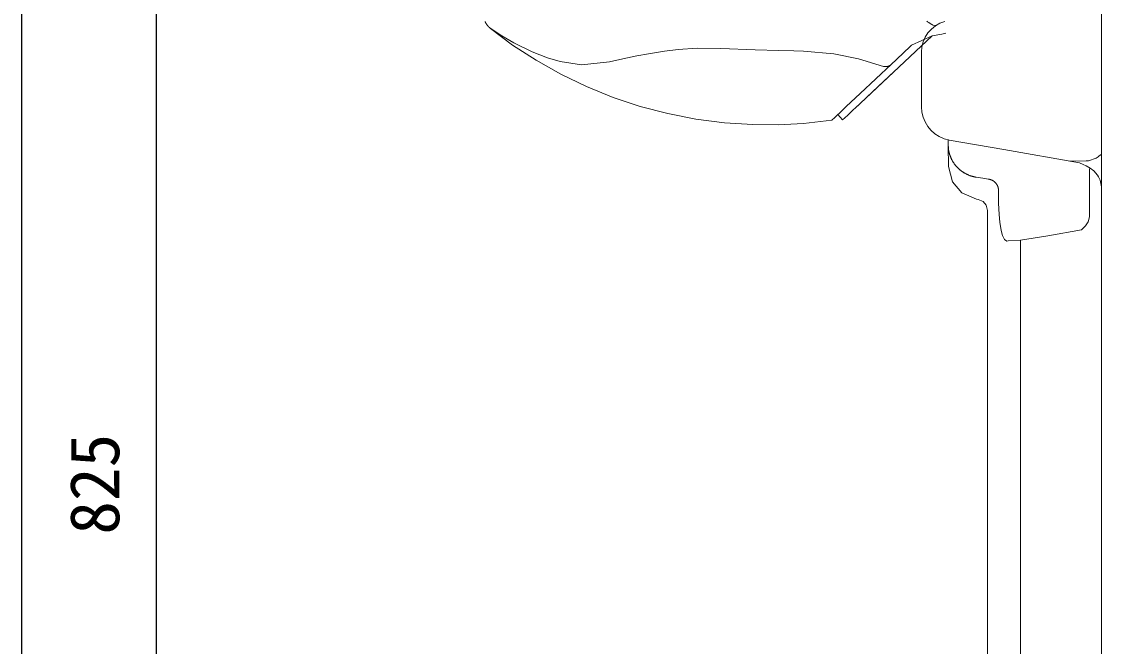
# Model space of a CAD drawing. Units: millimetres, scale not verified. Extents: x -203 to 203, y -143 to 143.
# Drawn here: x 9 to 57, y -62.07 to -34.27 of the extents above; entities that cross this region are included whole.
import ezdxf
from ezdxf.enums import TextEntityAlignment as Align

# ---------------------------------------------------------------- set-up
doc = ezdxf.new("R2010")
doc.units = ezdxf.units.MM
doc.header["$LTSCALE"] = 0.5
for name, color, linetype, lineweight in [('0-1_DIMENSION_LINES$02_DIMENSI', 1, 'Continuous', 25), ('0-3_DIMENSION_LINES$03_LINES', 7, 'Continuous', 18), ('0-5_DIMENSION_LINES$04_SUB_LIN', 4, 'Continuous', 18)]:
    doc.layers.add(name, color=color, linetype=linetype, lineweight=lineweight)
doc.styles.add('ＭＳ ゴシック', font='')
doc.styles.get('ＭＳ ゴシック').set_extended_font_data('MS Gothic')

# ---------------------------------------------------------------- blocks, each defined once
blk = doc.blocks.new('D10')
at = {"layer": '0-1_DIMENSION_LINES$02_DIMENSI', "color": 7}
blk.add_line((450, 115), (450, 267.765), dxfattribs=at)
at = {"layer": '0-1_DIMENSION_LINES$02_DIMENSI', "color": 7, "style": 'ＭＳ ゴシック'}
blk.add_text('825', height=4.399, rotation=90, dxfattribs=at).set_placement((448, 182.811), align=Align.BOTTOM_LEFT)
blk = doc.blocks.new('D11')
at = {"layer": '0-1_DIMENSION_LINES$02_DIMENSI', "color": 7}
blk.add_line((438, 296.8), (438, 115), dxfattribs=at)

msp = doc.modelspace()

# ---------------------------------------------------------------- linework, layer by layer
at = {"layer": '0-3_DIMENSION_LINES$03_LINES'}
for p, q in [((57, -94), (56.9978, 2.1)), ((46.0408, -38.1315), (49.4805, -34.9075)), ((48.9978, -38.0595), (48.9978, -35.6233)), ((44.8592, -38.6744), (44.8561, -38.6775)), ((45.4967, -38.6414), (45.2779, -38.408)), ((50.0096, -39.4777), (50.0089, -39.4775))]:
    msp.add_line(p, q, dxfattribs=at)
for points in [[(29.6031, -34.2678), (29.6057, -34.2736), (29.6084, -34.2794), (29.6111, -34.2852), (29.6139, -34.2909), (29.6167, -34.2967)], [(29.6167, -34.2967), (29.6196, -34.3024), (29.6225, -34.3081), (29.6255, -34.3137), (29.6285, -34.3194), (29.6315, -34.325), (29.6346, -34.3306), (29.6377, -34.3362), (29.6409, -34.3417), (29.6441, -34.3472), (29.6474, -34.3527), (29.6507, -34.3582), (29.6541, -34.3636), (29.6575, -34.369), (29.6609, -34.3744), (29.6644, -34.3798), (29.6679, -34.3851), (29.6715, -34.3904), (29.6751, -34.3957), (29.6788, -34.4009), (29.6825, -34.4061), (29.6862, -34.4113), (29.69, -34.4165), (29.6938, -34.4216), (29.6977, -34.4267), (29.7016, -34.4318), (29.7055, -34.4368), (29.7095, -34.4418), (29.7135, -34.4468), (29.7176, -34.4517), (29.7217, -34.4566), (29.7258, -34.4615), (29.73, -34.4663), (29.7342, -34.4711), (29.7385, -34.4759), (29.7428, -34.4806), (29.7471, -34.4853), (29.7515, -34.49), (29.7559, -34.4946), (29.7571, -34.4959)], [(29.7571, -34.4959), (29.7597, -34.4989), (29.7639, -34.5037), (29.7681, -34.5085), (29.7723, -34.5133), (29.7766, -34.5181), (29.781, -34.5228), (29.7853, -34.5274), (29.7897, -34.532), (29.7942, -34.5366), (29.7987, -34.5412), (29.8032, -34.5457), (29.8077, -34.5502), (29.8123, -34.5547), (29.8169, -34.5591), (29.8216, -34.5635), (29.8263, -34.5678), (29.831, -34.5721), (29.8358, -34.5764), (29.8406, -34.5806), (30.8212, -35.3108), (31.8676, -35.9906), (32.9716, -36.6118), (34.1168, -37.1631), (35.2949, -37.6401), (36.5011, -38.0406), (37.7305, -38.3631), (38.9779, -38.6062), (40.2384, -38.769), (41.5067, -38.8508), (42.6333, -38.8553), (43.7584, -38.7958), (45.0113, -38.6578), (45.1434, -38.534), (45.2167, -38.4653), (45.401, -38.2926), (45.6566, -38.053), (46.2741, -37.4742), (47.6659, -36.1697), (47.689, -36.1481)], [(49.6446, -34.4423), (49.5257, -34.4266), (49.5205, -34.4243), (49.5168, -34.4226), (49.513, -34.4208), (49.5049, -34.417), (49.4982, -34.4138), (49.4896, -34.4096), (49.483, -34.4062), (49.4748, -34.402), (49.4688, -34.3988), (49.4619, -34.3952), (49.4553, -34.3915), (49.3857, -34.3595), (49.321, -34.314), (49.2662, -34.2746), (49.2317, -34.251)], [(47.689, -36.1481), (47.7132, -36.1253), (47.7343, -36.1056), (47.7623, -36.0793), (47.7866, -36.0566), (47.8211, -36.0242), (47.8498, -35.9973), (47.8799, -35.9691), (47.9056, -35.945), (48.5042, -35.384), (48.5513, -35.3211), (49.4805, -34.9075), (49.9095, -34.8227), (50.0807, -34.7888)], [(47.7919, -36.4902), (47.0801, -37.1573), (46.5778, -37.6281), (46.2581, -37.9278), (45.9347, -38.2309), (45.7376, -38.4157), (45.572, -38.5709), (45.507, -38.6318), (45.4975, -38.6407), (45.4943, -38.6437)], [(56.9978, -41.6145), (56.9494, -41.3172), (56.8724, -41.1686), (56.8233, -41.094), (56.6616, -40.9149), (56.5033, -40.7923), (56.3228, -40.685), (56.1939, -40.6241), (56.0188, -40.5561), (52.6648, -39.9647), (50.2373, -39.5367), (50.0089, -39.4775)], [(50.1898, -39.5144), (50.194, -39.7982), (50.2076, -40.7103), (50.3836, -41.4004), (50.7944, -41.8824), (51.4421, -42.1631), (51.5175, -42.1777), (51.7372, -42.2737), (51.8743, -42.437), (51.9307, -42.6701), (51.9307, -84.5393)], [(50.2312, -40.0968), (50.2267, -40.0772), (50.2225, -40.0575), (50.2186, -40.0378), (50.2149, -40.018), (50.2116, -39.9982), (50.2085, -39.9783), (50.2057, -39.9584), (50.2033, -39.9385), (50.2011, -39.9185), (50.1992, -39.8985), (50.1975, -39.8785), (50.1962, -39.8584), (50.1952, -39.8384), (50.1945, -39.8183), (50.194, -39.7982)], [(50.615, -40.7768), (50.6005, -40.7623), (50.5863, -40.7476), (50.5723, -40.7327), (50.5585, -40.7176), (50.5449, -40.7023), (50.5316, -40.6868), (50.5185, -40.6712), (50.5056, -40.6554), (50.4929, -40.6394), (50.4805, -40.6233), (50.4683, -40.607), (50.4563, -40.5905), (50.4446, -40.5738), (50.4331, -40.5571), (50.4219, -40.5401), (50.4109, -40.523), (50.4002, -40.5058), (50.3897, -40.4884), (50.3795, -40.4709), (50.3696, -40.4532), (50.3599, -40.4354), (50.3504, -40.4175), (50.3412, -40.3995), (50.3323, -40.3813), (50.3237, -40.363), (50.3153, -40.3447), (50.3072, -40.3262), (50.2993, -40.3075), (50.2917, -40.2888), (50.2844, -40.27), (50.2774, -40.2511), (50.2707, -40.2321), (50.2642, -40.213), (50.258, -40.1938), (50.2521, -40.1746), (50.2464, -40.1552), (50.2411, -40.1358), (50.236, -40.1163), (50.2312, -40.0968)], [(55.5939, -40.4812), (56.3249, -40.4696), (56.4299, -40.4637), (56.7613, -40.3432), (56.8072, -40.3112), (56.8514, -40.2799), (56.8892, -40.2527), (56.9371, -40.2174), (56.9694, -40.1928), (56.9908, -40.176), (56.9965, -40.1714), (57, -40.1687)], [(51.3107, -41.1675), (51.2905, -41.1622), (51.2704, -41.1567), (51.2503, -41.1509), (51.2304, -41.1449), (51.2105, -41.1386), (51.1907, -41.132), (51.171, -41.1251), (51.1515, -41.118), (51.132, -41.1107), (51.1126, -41.103), (51.0934, -41.0951), (51.0743, -41.087), (51.0553, -41.0786), (51.0364, -41.0699), (51.0176, -41.061), (50.999, -41.0519), (50.9805, -41.0425), (50.9622, -41.0328), (50.9439, -41.0229), (50.9259, -41.0128), (50.908, -41.0024), (50.8902, -40.9918), (50.8726, -40.9809), (50.8552, -40.9698), (50.8379, -40.9585), (50.8208, -40.9469), (50.8038, -40.9352), (50.7871, -40.9231), (50.7705, -40.9109), (50.7541, -40.8985), (50.7378, -40.8858), (50.7218, -40.8729), (50.7059, -40.8598), (50.6903, -40.8465), (50.6748, -40.833), (50.6596, -40.8192), (50.6445, -40.8053), (50.6296, -40.7912), (50.615, -40.7768)], [(56.4774, -40.7769), (56.4651, -40.8758), (56.4651, -42.9508), (56.4092, -43.1828), (56.2899, -43.3583), (56.1211, -43.5317), (54.6146, -43.794), (53.3978, -43.9871), (52.8548, -44.023), (52.8018, -44.0322), (52.687, -43.9665), (52.6018, -43.7778), (52.5463, -43.556), (52.4902, -43.1976), (52.4565, -42.8554), (52.4286, -42.3533), (52.4192, -41.7155), (52.4188, -41.7091), (52.4184, -41.7026), (52.4179, -41.6961), (52.4172, -41.6897), (52.4165, -41.6833), (52.4152, -41.6767), (52.4138, -41.6702), (52.4123, -41.6637), (52.4107, -41.6572), (52.4091, -41.6507), (52.4073, -41.6442), (52.4055, -41.6378), (52.4035, -41.6314), (52.4015, -41.625), (52.3994, -41.6186), (52.3971, -41.6123), (52.3949, -41.6059), (52.3925, -41.5997), (52.39, -41.5934), (52.3874, -41.5872), (52.3848, -41.581), (52.3821, -41.5748), (52.3792, -41.5687)], [(52.2101, -41.3678), (52.2044, -41.3638), (52.1987, -41.36), (52.193, -41.3562), (52.1872, -41.3526), (52.1814, -41.349), (52.1755, -41.3454), (52.1696, -41.342), (52.1636, -41.3386), (52.1576, -41.3353), (52.1515, -41.3321), (52.1454, -41.3289), (52.1393, -41.3259), (52.1331, -41.3229), (52.1269, -41.32), (52.1206, -41.3172), (52.1143, -41.3145), (52.108, -41.3118), (52.1016, -41.3092), (52.0952, -41.3068), (52.0888, -41.3044), (52.0823, -41.3021), (52.0758, -41.2998), (52.0693, -41.2977), (52.0628, -41.2956), (52.0562, -41.2937), (52.0496, -41.2918), (52.043, -41.29), (52.0364, -41.2883), (52.0297, -41.2867), (52.0231, -41.2852), (51.9725, -41.2743), (51.73, -41.2378), (51.4334, -41.1932), (51.4128, -41.1896), (51.3922, -41.1857), (51.3718, -41.1816), (51.3513, -41.1771), (51.331, -41.1724), (51.3107, -41.1675)], [(52.3792, -41.5687), (52.3763, -41.5626), (52.3733, -41.5565), (52.3703, -41.5505), (52.3671, -41.5445), (52.3639, -41.5386), (52.3606, -41.5327), (52.3572, -41.5268), (52.3537, -41.521), (52.3501, -41.5152), (52.3465, -41.5095), (52.3428, -41.5038), (52.339, -41.4982), (52.3351, -41.4926), (52.3312, -41.4871), (52.3271, -41.4816), (52.323, -41.4762), (52.3189, -41.4708), (52.3146, -41.4655), (52.3103, -41.4602), (52.3059, -41.455), (52.3015, -41.4498), (52.2969, -41.4447), (52.2923, -41.4397), (52.2877, -41.4347), (52.2829, -41.4298), (52.2781, -41.4249), (52.2733, -41.4201), (52.2683, -41.4154), (52.2633, -41.4107), (52.2583, -41.4061), (52.2531, -41.4016), (52.248, -41.3971), (52.2427, -41.3927), (52.2374, -41.3884), (52.2321, -41.3841), (52.2266, -41.3799), (52.2212, -41.3758), (52.2156, -41.3717), (52.2101, -41.3678)]]:
    msp.add_lwpolyline(points, dxfattribs=at)
for centre, radius, start, end in [((50.3978, -35.6233), 1.4, 104.54052, 180), ((50.4978, -38.0595), 1.5, 180, 250.97637)]:
    msp.add_arc(centre, radius, start, end, dxfattribs=at)
at = {"layer": '0-5_DIMENSION_LINES$04_SUB_LIN'}
msp.add_line((53.3978, -43.9871), (53.3978, -85.5873), dxfattribs=at)
for points in [[(31.6992, -35.6202), (30.8746, -35.2102), (30.3439, -34.9002), (30.0092, -34.6849), (29.8566, -34.5832), (29.8514, -34.5794), (29.8463, -34.5756), (29.8412, -34.5716), (29.8362, -34.5677), (29.8312, -34.5637), (29.8263, -34.5597), (29.8213, -34.5556), (29.8164, -34.5515), (29.8116, -34.5473), (29.8067, -34.5432), (29.8019, -34.5389), (29.7972, -34.5347), (29.7924, -34.5304), (29.7878, -34.526), (29.7831, -34.5216), (29.7785, -34.5172), (29.7739, -34.5128), (29.7693, -34.5083), (29.7648, -34.5038), (29.7603, -34.4992)], [(47.4015, -36.2721), (47.3977, -36.2721), (47.3938, -36.2721), (47.3899, -36.2721), (47.386, -36.272), (47.3821, -36.2719), (47.3782, -36.2718), (47.3743, -36.2716), (47.3704, -36.2714), (47.3665, -36.2711), (47.3625, -36.2709), (47.3586, -36.2706), (47.3547, -36.2702), (47.3508, -36.2698), (47.3468, -36.2694), (47.3429, -36.269), (47.339, -36.2685), (47.335, -36.268), (47.3311, -36.2675), (47.3272, -36.2669), (47.3232, -36.2663), (47.3193, -36.2656), (46.206, -35.9327), (45.0985, -35.7086), (43.7576, -35.5869), (43.3213, -35.5731), (42.6665, -35.5524), (41.6146, -35.5185), (40.0889, -35.4589), (39.0372, -35.4566), (38.1887, -35.5173), (37.5749, -35.5906), (36.8639, -35.7004), (36.3412, -35.7954), (35.7326, -35.9205), (35.1312, -36.0657), (33.8886, -36.1962), (32.9361, -36.0394), (32.3739, -35.8812), (31.6992, -35.6202)], [(47.5458, -36.2449), (47.5424, -36.2462), (47.5389, -36.2475), (47.5354, -36.2487), (47.5319, -36.25), (47.5284, -36.2512), (47.5248, -36.2523), (47.5213, -36.2535), (47.5177, -36.2546), (47.5141, -36.2556), (47.5105, -36.2566), (47.5069, -36.2576), (47.5033, -36.2586), (47.4997, -36.2595), (47.496, -36.2604), (47.4924, -36.2613), (47.4887, -36.2621), (47.485, -36.2629), (47.4813, -36.2637), (47.4776, -36.2644), (47.4739, -36.2651), (47.4702, -36.2658), (47.4664, -36.2665), (47.4627, -36.2671), (47.4589, -36.2676), (47.4552, -36.2682), (47.4514, -36.2687), (47.4476, -36.2691), (47.4438, -36.2696), (47.44, -36.27), (47.4362, -36.2703), (47.4324, -36.2707), (47.4285, -36.271), (47.4247, -36.2712), (47.4209, -36.2715), (47.417, -36.2716), (47.4132, -36.2718), (47.4093, -36.2719), (47.4054, -36.272), (47.4015, -36.2721)], [(47.6659, -36.1697), (47.6632, -36.1722), (47.6605, -36.1746), (47.6578, -36.177), (47.6551, -36.1794), (47.6523, -36.1818), (47.6496, -36.1841), (47.6468, -36.1864), (47.6439, -36.1887), (47.6411, -36.1909), (47.6382, -36.1932), (47.6353, -36.1954), (47.6324, -36.1975), (47.6294, -36.1997), (47.6265, -36.2018), (47.6235, -36.2039), (47.6205, -36.2059), (47.6174, -36.208), (47.6144, -36.2099), (47.6113, -36.2119), (47.6082, -36.2138), (47.6051, -36.2158), (47.602, -36.2176), (47.5988, -36.2195), (47.5957, -36.2213), (47.5925, -36.2231), (47.5892, -36.2248), (47.586, -36.2266), (47.5828, -36.2283), (47.5795, -36.2299), (47.5762, -36.2316), (47.5729, -36.2332), (47.5696, -36.2347), (47.5662, -36.2363), (47.5629, -36.2378), (47.5595, -36.2393), (47.5561, -36.2407), (47.5527, -36.2421), (47.5493, -36.2435), (47.5458, -36.2449)]]:
    msp.add_lwpolyline(points, dxfattribs=at)

# ---------------------------------------------------------------- block references
at = {"layer": '0-1_DIMENSION_LINES$02_DIMENSI', "xscale": 0.5, "yscale": 0.5}
for name in ['D11', 'D10']:
    msp.add_blockref(name, (-210, -148.5), dxfattribs=at)

doc.saveas('drawing.dxf')
